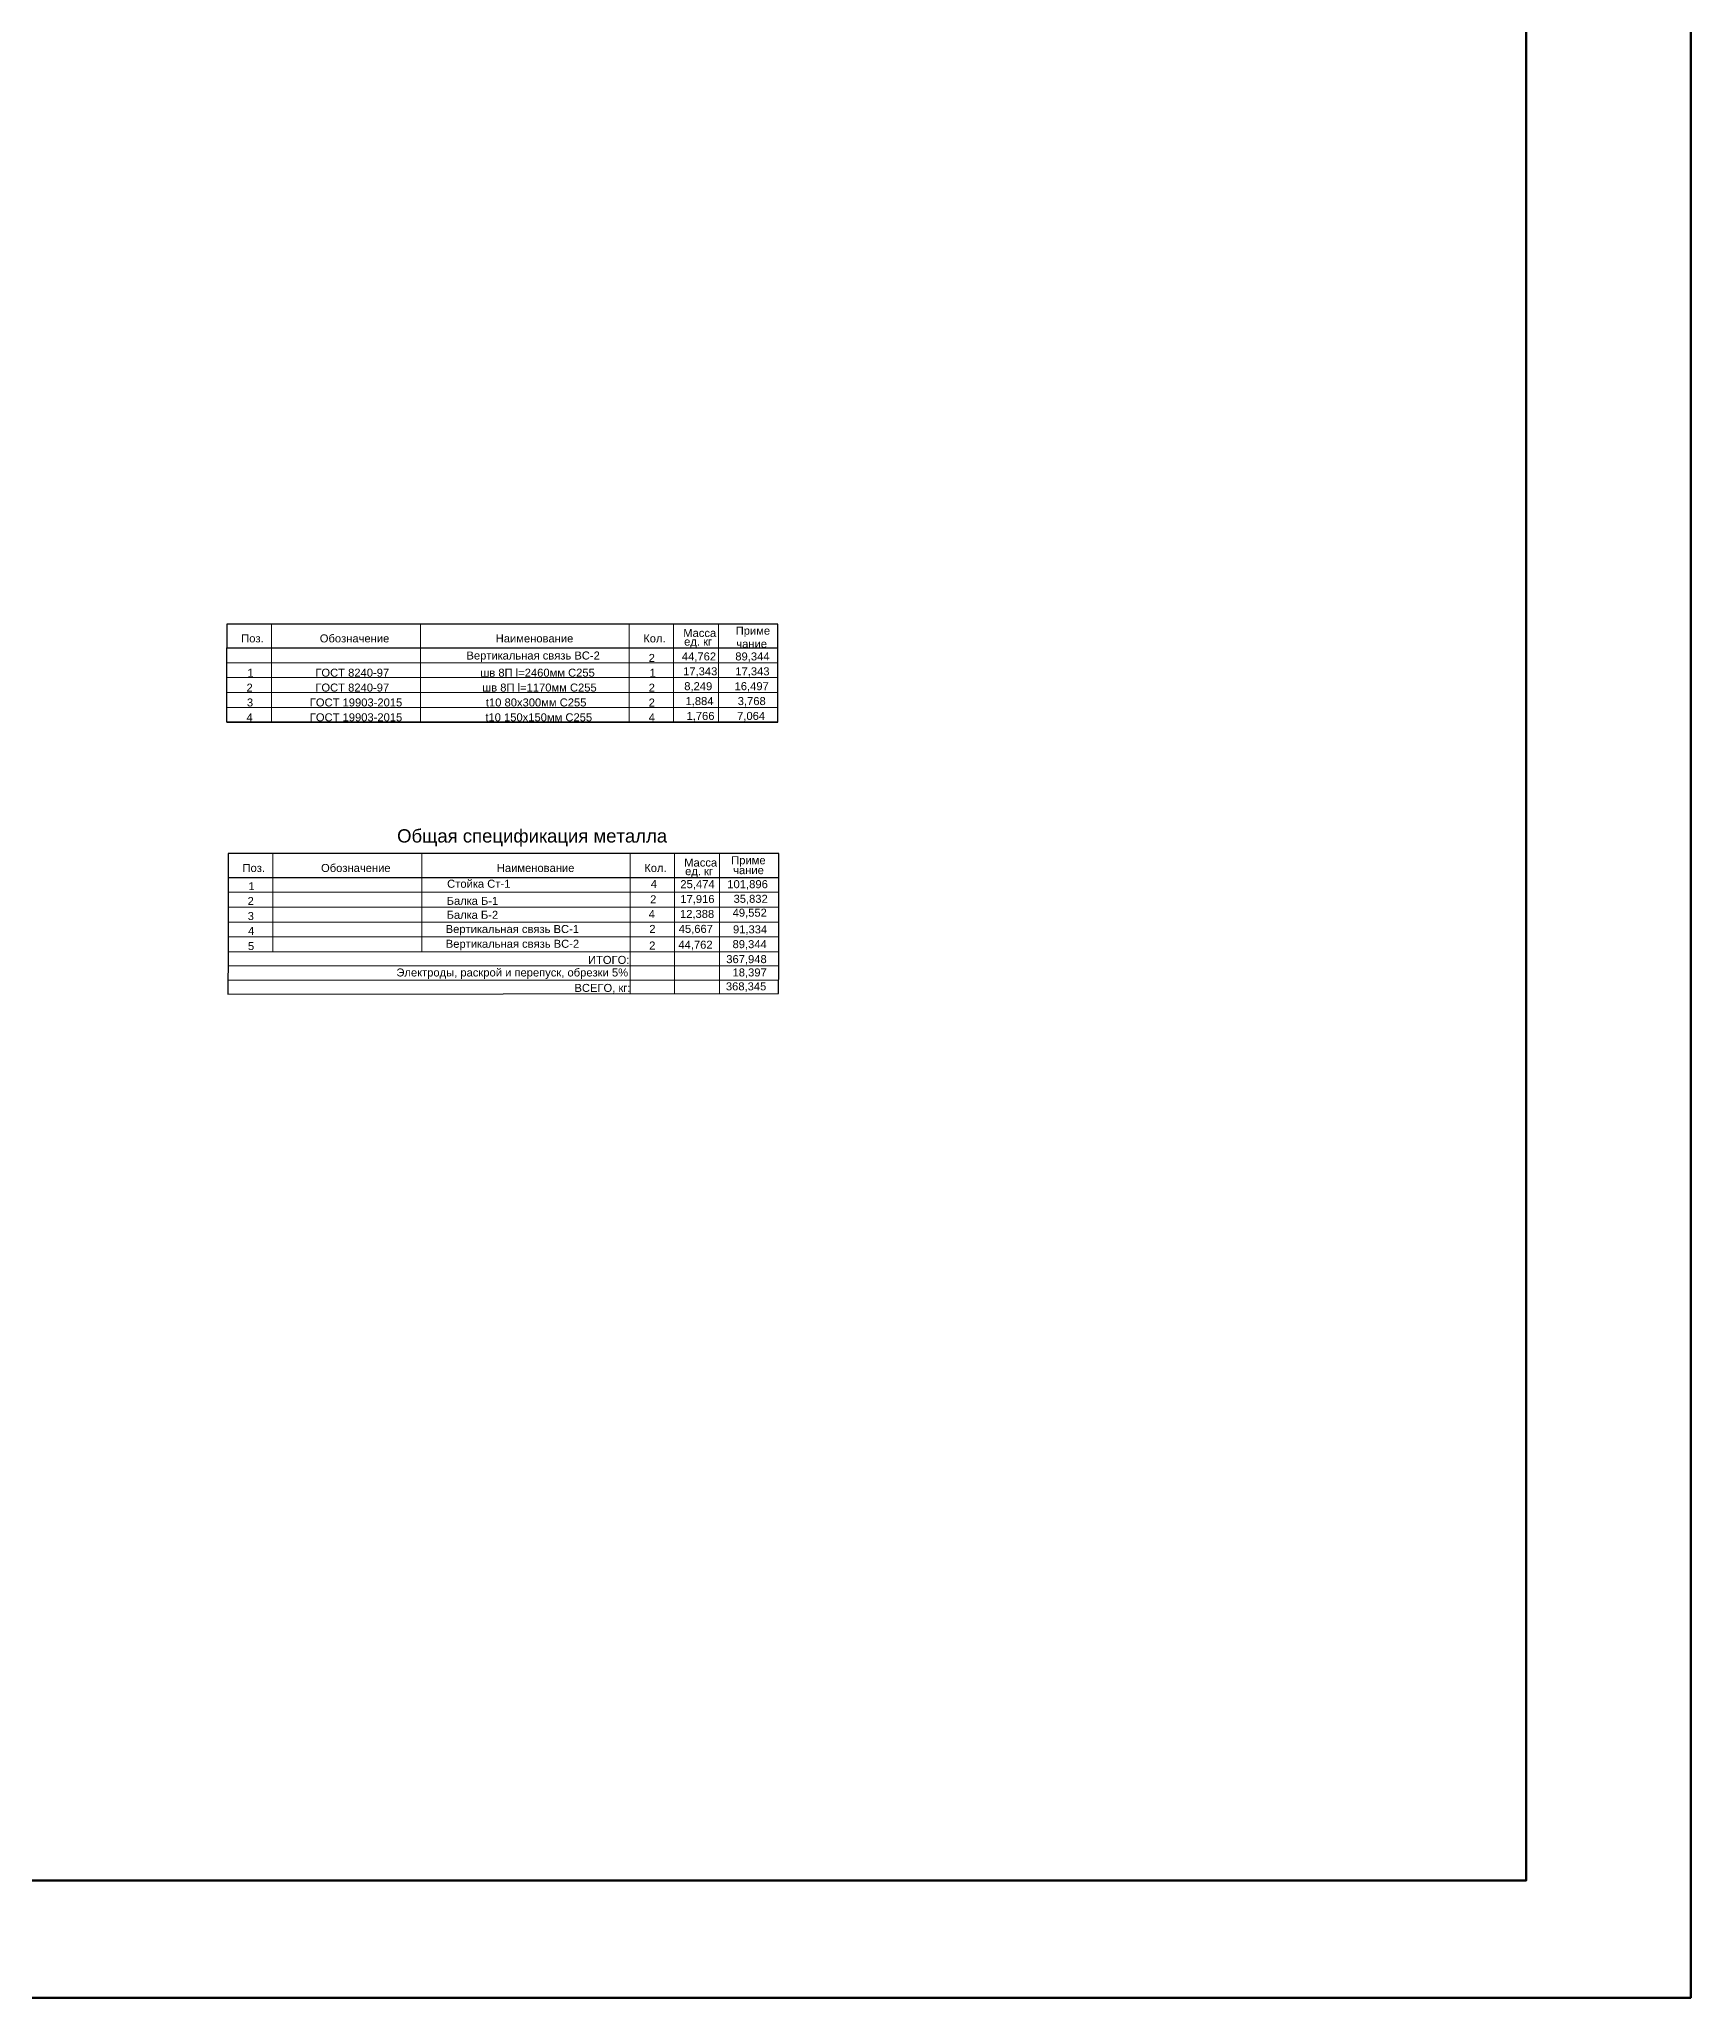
# Model space of a CAD drawing. Header units: millimetres. Extents: x -208979 to 31, y -109229 to 48340.
# Drawn here: x -18631 to -13082, y -18754 to -12172 of the extents above; entities that cross this region are included whole.
import ezdxf

# ---------------------------------------------------------------- set-up
doc = ezdxf.new("R2010")
doc.units = ezdxf.units.MM
doc.layers.add('PDF _Геометрия', color=7, linetype='Continuous')
doc.layers.add('PDF _Текст', color=7, linetype='Continuous')
doc.styles.add('PDF Arial', font='arial.ttf')

msp = doc.modelspace()

# ---------------------------------------------------------------- linework, layer by layer
at = {"color": 1, "lineweight": 100}
for points in [[(-24180.412, 3111.595), (-13082.097, 3111.595), (-13082.097, -18754.015), (-24180.412, -18754.015)], [(-23627.471, 2795.846), (-13635.038, 2795.846), (-13635.038, -18359.329), (-23627.471, -18359.329)]]:
    msp.add_lwpolyline(points, close=True, dxfattribs=at)
at = {"layer": 'PDF _Геометрия', "color": 5, "lineweight": 30}
for points in [[(-16149.112, -14137.367), (-16349.112, -14137.367), (-16499.535, -14137.367), (-16649.535, -14137.367), (-17349.959, -14137.367), (-17850.806, -14137.367), (-18000.806, -14137.367), (-18000.806, -14217.452), (-17850.806, -14217.452), (-17349.959, -14217.452), (-16649.535, -14217.452), (-16499.535, -14217.452), (-16349.112, -14217.452), (-16149.112, -14217.452)], [(-16146.032, -14908.862), (-16345.875, -14908.862), (-16496.181, -14908.862), (-16646.063, -14908.862), (-17345.937, -14908.862), (-17846.392, -14908.862), (-17996.274, -14908.862), (-17996.274, -14988.884), (-17846.392, -14988.884), (-17345.937, -14988.884), (-16646.063, -14988.884), (-16496.181, -14988.884), (-16345.875, -14988.884), (-16146.032, -14988.884)]]:
    msp.add_lwpolyline(points, close=True, dxfattribs=at)
at = {"layer": 'PDF _Геометрия', "lineweight": 13}
for points in [[(-17850.806, -14467.452), (-17850.806, -14137.367)], [(-17349.959, -14467.452), (-17349.959, -14137.367)], [(-16649.535, -14467.452), (-16649.535, -14137.367)], [(-16499.535, -14467.452), (-16499.535, -14137.367)], [(-16349.112, -14467.452), (-16349.112, -14137.367)], [(-18000.806, -14267.452), (-16149.112, -14267.452)], [(-18000.806, -14317.452), (-16149.112, -14317.452)], [(-18000.806, -14367.452), (-16149.112, -14367.452)], [(-18000.806, -14417.452), (-16149.112, -14417.452)], [(-17846.392, -15238.688), (-17846.392, -14908.862)], [(-17345.937, -15238.688), (-17345.937, -14908.862)], [(-16646.063, -15379.185), (-16646.063, -14908.862)], [(-16496.181, -15378.994), (-16496.181, -14908.862)], [(-16345.875, -15378.804), (-16345.875, -14908.862)], [(-17996.274, -15038.844), (-16146.032, -15038.844)], [(-17996.274, -15088.805), (-16146.032, -15088.805)], [(-17996.274, -15138.766), (-16146.032, -15138.766)], [(-17996.274, -15188.727), (-16146.032, -15188.727)], [(-17996.274, -15238.688), (-16146.032, -15238.688)], [(-17996.274, -15286.3), (-16146.032, -15286.3)], [(-17996.161, -15333.912), (-16145.918, -15333.912)]]:
    msp.add_lwpolyline(points, dxfattribs=at)
at = {"layer": 'PDF _Геометрия', "color": 5, "lineweight": 30}
for points in [[(-18000.806, -14467.452), (-16149.112, -14467.452), (-18000.806, -14467.452), (-18000.806, -14417.452), (-18000.806, -14367.452), (-18000.806, -14317.452), (-18000.806, -14267.452), (-18000.806, -14217.452)], [(-16149.112, -14467.452), (-16149.112, -14417.452), (-16149.112, -14367.452), (-16149.112, -14317.452), (-16149.112, -14267.452), (-16149.112, -14217.452)], [(-17996.274, -14988.884), (-17996.274, -15038.844), (-17996.274, -15088.805), (-17996.274, -15138.766), (-17996.274, -15188.727), (-17996.274, -15238.688), (-17997.512, -15380.9), (-16147.156, -15378.551), (-16145.918, -15286.3), (-16146.032, -15238.688), (-16146.032, -15188.727), (-16146.032, -15138.766), (-16146.032, -15088.805), (-16146.032, -15038.844), (-16146.032, -14988.884)]]:
    msp.add_lwpolyline(points, dxfattribs=at)

# ---------------------------------------------------------------- texts
at = {"layer": 'PDF _Текст', "lineweight": 100, "attachment_point": 7, "style": 'PDF Arial'}
for s, insert, char_height in [('Приме', (-16291.062, -14181.207), 26.8938), ('Поз.', (-17952.5, -14199.428), 26.8938), ('Обозначение', (-17688.505, -14199.428), 26.89381), ('Наименование', (-17097.43, -14199.428), 26.89381), ('Кол.', (-16601.676, -14199.428), 26.8938), ('Масса', (-16467.32, -14181.207), 26.8938), ('ед. кг', (-16464.36, -14217.65), 26.8938), ('чание', (-16288.934, -14217.65), 26.8938), ('Вертикальная связь ВС-2', (-17195.711, -14264.651), 26.89381), ('2', (-16583.454, -14264.651), 26.894), ('44,762', (-16471.991, -14264.651), 26.8938), ('17,343', (-16467.736, -14314.657), 26.8938), ('89,344', (-16292.357, -14264.651), 26.8938), ('17,343', (-16292.357, -14314.657), 26.8938), ('2', (-17934.694, -14364.664), 26.894), ('1', (-17931.734, -14314.657), 26.894), ('ГОСТ 8240-97', (-17703.351, -14314.657), 26.89381), ('ГОСТ 8240-97', (-17703.351, -14364.664), 26.89381), ('шв 8П l=2460мм C255', (-17149.091, -14314.657), 26.89381), ('шв 8П l=1170мм C255', (-17142.755, -14364.664), 26.89381), ('2', (-16583.454, -14364.664), 26.894), ('1', (-16580.448, -14314.657), 26.894), ('8,249', (-16463.944, -14364.664), 26.8938), ('16,497', (-16294.854, -14364.664), 26.8938), ('3', (-17933.445, -14414.67), 26.894), ('ГОСТ 19903-2015', (-17721.99, -14414.67), 26.89381), ('t10 80х300мм C255', (-17130.453, -14414.67), 26.89381), ('2', (-16583.454, -14414.67), 26.894), ('1,884', (-16459.689, -14414.67), 26.8938), ('3,768', (-16284.263, -14414.67), 26.8938), ('4', (-17934.694, -14464.639), 26.894), ('ГОСТ 19903-2015', (-17721.99, -14464.639), 26.89381), ('t10 150х150мм C255', (-17132.164, -14464.639), 26.89381), ('4', (-16583.454, -14464.639), 26.894), ('1,766', (-16456.313, -14464.639), 26.8938), ('7,064', (-16286.39, -14464.639), 26.8938), ('Общая спецификация металла', (-17428.69, -14884.96), 44.53656), ('Масса', (-16463.991, -14952.661), 26.8727), ('Приме', (-16306.167, -14952.661), 26.8727), ('Поз.', (-17948.006, -14970.868), 26.8727), ('1', (-17928.264, -15031.67), 26.873), ('Обозначение', (-17684.218, -14970.868), 26.87272), ('Стойка Ст-1', (-17260.788, -15023.979), 27.0671), ('Наименование', (-17093.606, -14970.868), 26.87272), ('Кол.', (-16598.242, -14970.868), 26.8727), ('4', (-16576.249, -15024.039), 27.067), ('25,474    101,896', (-16477.205, -15030.082), 27.0671), ('ед. кг', (-16461.033, -14989.076), 26.8727), ('чание', (-16299.62, -14978.229), 26.8727), ('2', (-17930.968, -15081.609), 26.873), ('Балка Б-1', (-17262.177, -15081.353), 26.878), ('2', (-16578.621, -15075.773), 26.878), ('17,916', (-16477.134, -15079.893), 26.878), ('35,832', (-16298.281, -15079.184), 26.878), ('3', (-17930.605, -15132.363), 26.873), ('Балка Б-2', (-17262.348, -15128.382), 26.878), ('4', (-16583.563, -15125.515), 26.878), ('12,388', (-16478.239, -15130), 26.878), ('49,552', (-16301.339, -15125.803), 26.878), ('4', (-17929.528, -15182.193), 26.873), ('Вертикальная связь ВС-1', (-17265.4, -15183.832), 26.87272), ('Вертикальная связь ВС-2', (-17265.154, -15233.366), 26.89381), ('2', (-16581.762, -15231.158), 26.894), ('2', (-16581.291, -15175.408), 26.873), ('44,762', (-16483.647, -15233.366), 26.8938), ('45,667', (-16482.509, -15180.196), 26.8727), ('89,344', (-16301.68, -15231.59), 26.8938), ('91,334', (-16300.25, -15181.815), 26.8727), ('5', (-17929.891, -15233.31), 26.873), ('ИТОГО:', (-16787.311, -15279.866), 26.8938), ('367,948', (-16322.72, -15281.956), 26.8938), ('Электроды, раскрой и перепуск, обрезки 5%', (-17431.138, -15329.841), 26.89381), ('18,397', (-16301.68, -15326.586), 26.8938), ('ВСЕГО, кг:', (-16832.791, -15378.635), 26.8938), ('368,345', (-16324.031, -15373.354), 26.8938)]:
    msp.add_mtext(s, dxfattribs=dict(at, insert=insert, char_height=char_height))

doc.saveas('drawing.dxf')
